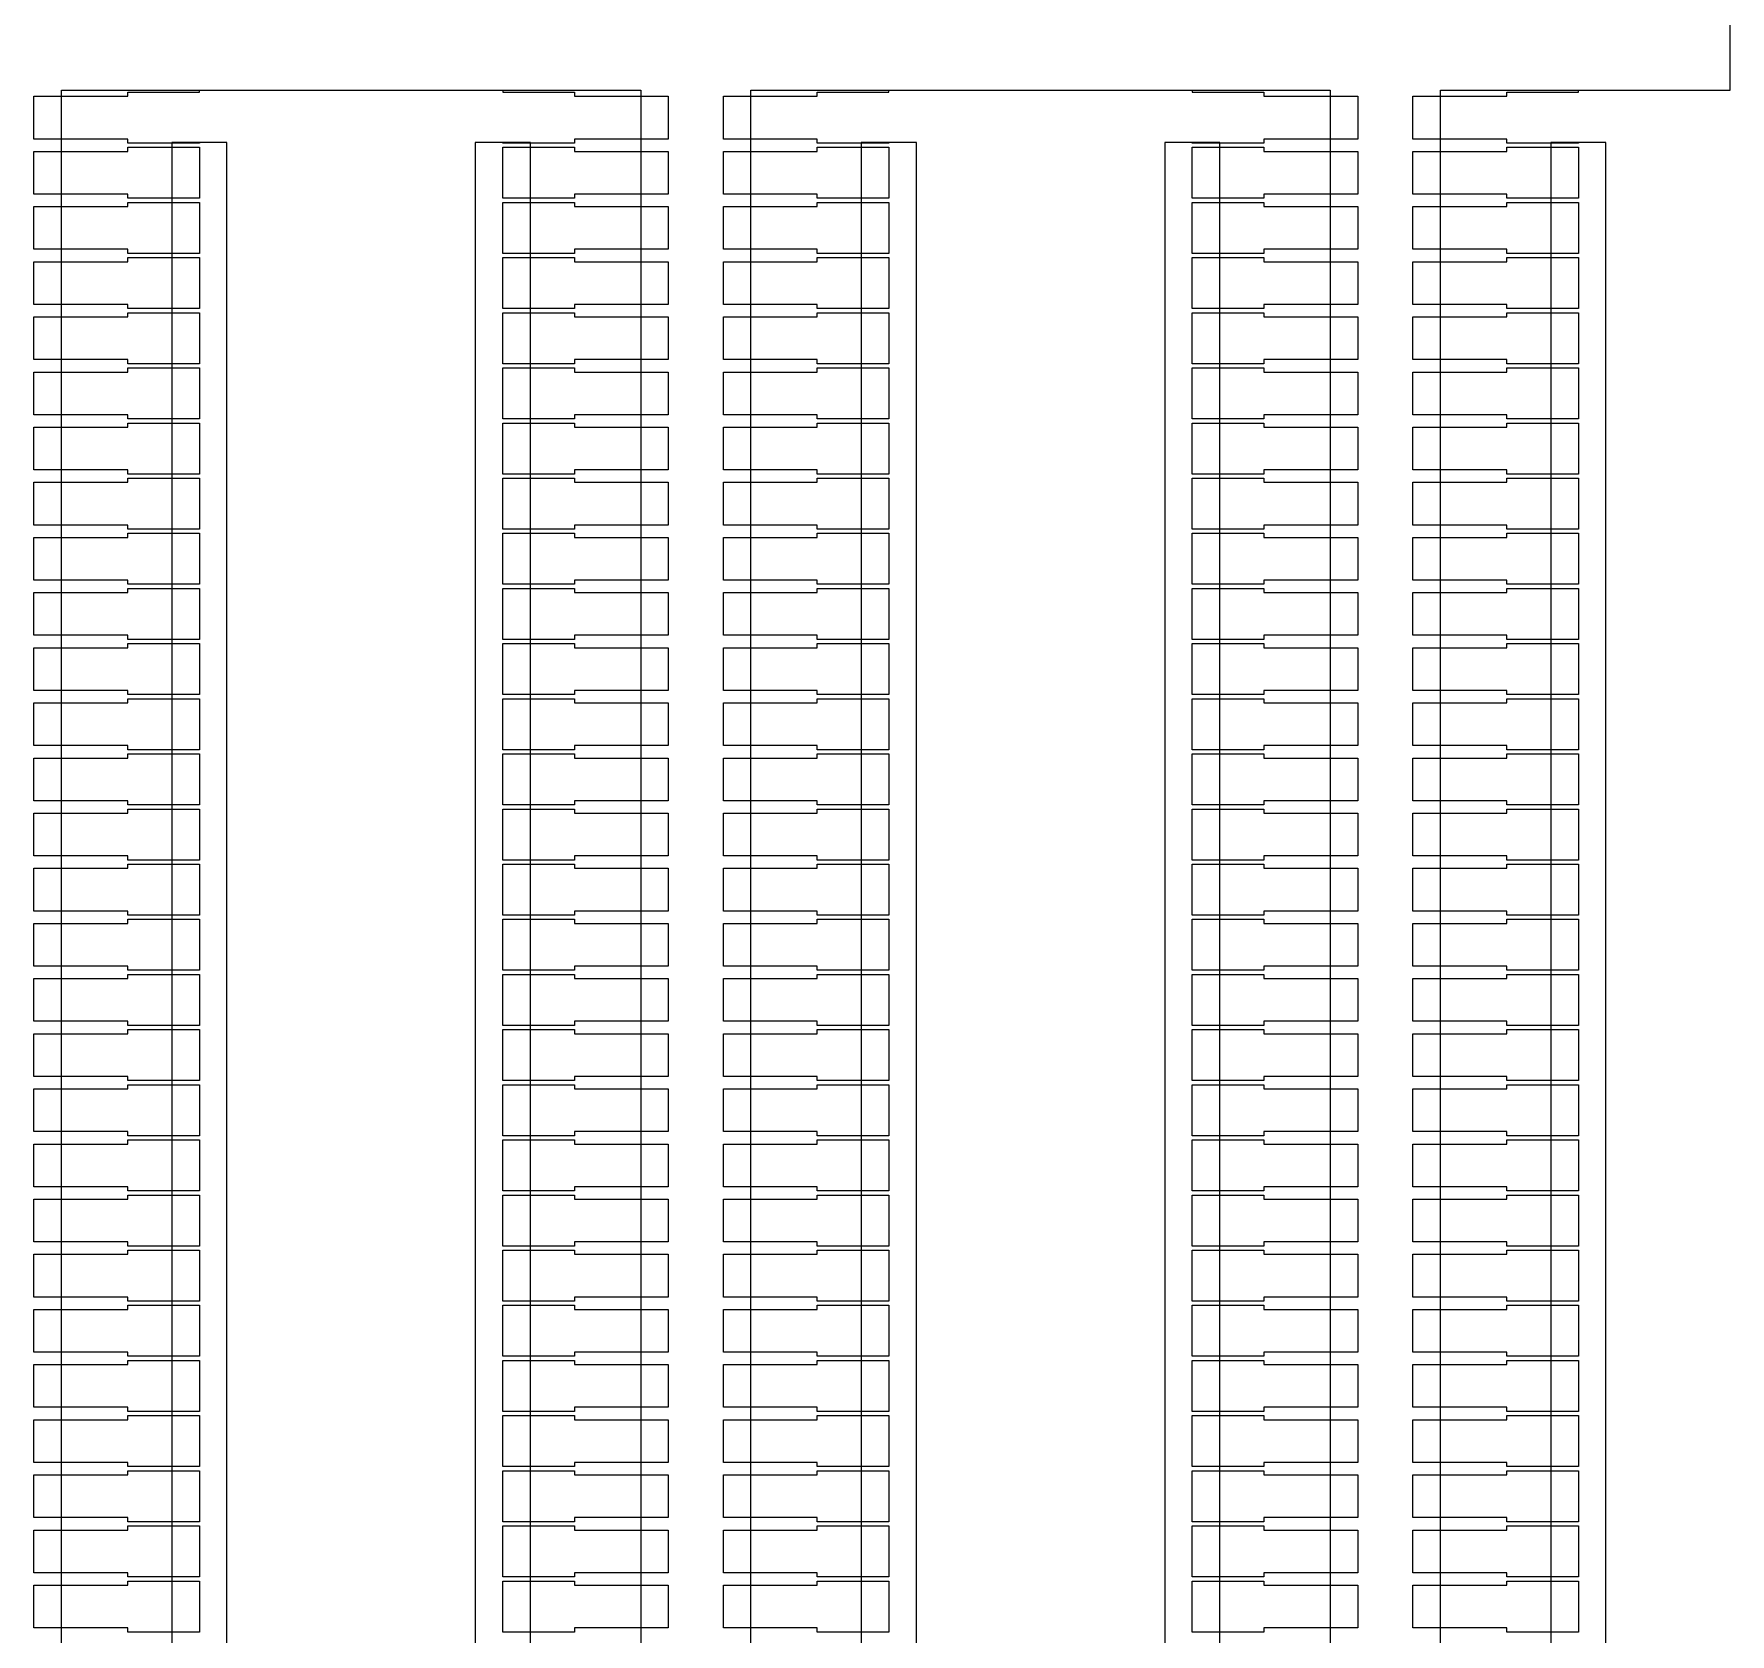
# Model space of a CAD drawing. Extents: x -38350 to 38650, y -35000 to 36000.
# Drawn here: x 30385 to 31000, y -560 to 20 of the extents above; entities that cross this region are included whole.
import ezdxf

# ---------------------------------------------------------------- set-up
doc = ezdxf.new("R2010")
doc.units = 0
doc.header["$MEASUREMENT"] = 0
doc.layers.add('Layer1', color=10, linetype='Continuous')

msp = doc.modelspace()

# ---------------------------------------------------------------- linework, layer by layer
for p, q in [((31000, 0), (31000, 7000)), ((30445, -0.75), (30445, 0)), ((30445, 0), (30555, 0)), ((30555, 0), (30555, -0.75)), ((30695, -0.75), (30695, 0)), ((30695, 0), (30805, 0)), ((30805, 0), (30805, -0.75)), ((30945, -0.75), (30945, 0)), ((30945, 0), (31000, 0)), ((30385, -17.75), (30385, -2.25)), ((30385, -2.25), (30419, -2.25)), ((30419, -2.25), (30419, -0.75)), ((30419, -0.75), (30445, -0.75)), ((30555, -0.75), (30581, -0.75)), ((30581, -0.75), (30581, -2.25)), ((30581, -2.25), (30615, -2.25)), ((30615, -2.25), (30615, -17.75)), ((30635, -17.75), (30635, -2.25)), ((30635, -2.25), (30669, -2.25)), ((30669, -2.25), (30669, -0.75)), ((30669, -0.75), (30695, -0.75)), ((30805, -0.75), (30831, -0.75)), ((30831, -0.75), (30831, -2.25)), ((30831, -2.25), (30865, -2.25)), ((30865, -2.25), (30865, -17.75)), ((30885, -17.75), (30885, -2.25)), ((30885, -2.25), (30919, -2.25)), ((30919, -2.25), (30919, -0.75)), ((30919, -0.75), (30945, -0.75)), ((30419, -17.75), (30385, -17.75)), ((30419, -19.25), (30419, -17.75)), ((30615, -17.75), (30581, -17.75)), ((30581, -17.75), (30581, -19.25)), ((30669, -17.75), (30635, -17.75)), ((30669, -19.25), (30669, -17.75)), ((30865, -17.75), (30831, -17.75)), ((30831, -17.75), (30831, -19.25)), ((30919, -17.75), (30885, -17.75)), ((30919, -19.25), (30919, -17.75)), ((30385, -37.75), (30385, -22.25)), ((30385, -22.25), (30419, -22.25)), ((30445, -19.25), (30419, -19.25)), ((30419, -22.25), (30419, -20.75)), ((30419, -20.75), (30445, -20.75)), ((30455, -19), (30445, -19)), ((30445, -19), (30445, -19.25)), ((30445, -20.75), (30445, -39.25)), ((30455, -1000), (30455, -19)), ((30555, -19), (30545, -19)), ((30545, -19), (30545, -1000)), ((30555, -19.25), (30555, -19)), ((30581, -19.25), (30555, -19.25)), ((30555, -39.25), (30555, -20.75)), ((30555, -20.75), (30581, -20.75)), ((30581, -20.75), (30581, -22.25)), ((30581, -22.25), (30615, -22.25)), ((30615, -22.25), (30615, -37.75)), ((30635, -37.75), (30635, -22.25)), ((30635, -22.25), (30669, -22.25)), ((30695, -19.25), (30669, -19.25)), ((30669, -22.25), (30669, -20.75)), ((30669, -20.75), (30695, -20.75)), ((30705, -19), (30695, -19)), ((30695, -19), (30695, -19.25)), ((30695, -20.75), (30695, -39.25)), ((30705, -1000), (30705, -19)), ((30805, -19), (30795, -19)), ((30795, -19), (30795, -1000)), ((30805, -19.25), (30805, -19)), ((30831, -19.25), (30805, -19.25)), ((30805, -39.25), (30805, -20.75)), ((30805, -20.75), (30831, -20.75)), ((30831, -20.75), (30831, -22.25)), ((30831, -22.25), (30865, -22.25)), ((30865, -22.25), (30865, -37.75)), ((30885, -37.75), (30885, -22.25)), ((30885, -22.25), (30919, -22.25)), ((30945, -19.25), (30919, -19.25)), ((30919, -22.25), (30919, -20.75)), ((30919, -20.75), (30945, -20.75)), ((30955, -19), (30945, -19)), ((30945, -19), (30945, -19.25)), ((30945, -20.75), (30945, -39.25)), ((30955, -1000), (30955, -19)), ((30419, -37.75), (30385, -37.75)), ((30385, -57.75), (30385, -42.25)), ((30385, -42.25), (30419, -42.25)), ((30419, -39.25), (30419, -37.75)), ((30445, -39.25), (30419, -39.25)), ((30419, -42.25), (30419, -40.75)), ((30419, -40.75), (30445, -40.75)), ((30445, -40.75), (30445, -59.25)), ((30581, -39.25), (30555, -39.25)), ((30555, -59.25), (30555, -40.75)), ((30555, -40.75), (30581, -40.75)), ((30615, -37.75), (30581, -37.75)), ((30581, -37.75), (30581, -39.25)), ((30581, -40.75), (30581, -42.25)), ((30581, -42.25), (30615, -42.25)), ((30615, -42.25), (30615, -57.75)), ((30669, -37.75), (30635, -37.75)), ((30635, -57.75), (30635, -42.25)), ((30635, -42.25), (30669, -42.25)), ((30669, -39.25), (30669, -37.75)), ((30695, -39.25), (30669, -39.25)), ((30669, -42.25), (30669, -40.75)), ((30669, -40.75), (30695, -40.75)), ((30695, -40.75), (30695, -59.25)), ((30831, -39.25), (30805, -39.25)), ((30805, -59.25), (30805, -40.75)), ((30805, -40.75), (30831, -40.75)), ((30865, -37.75), (30831, -37.75)), ((30831, -37.75), (30831, -39.25)), ((30831, -40.75), (30831, -42.25)), ((30831, -42.25), (30865, -42.25)), ((30865, -42.25), (30865, -57.75)), ((30919, -37.75), (30885, -37.75)), ((30885, -57.75), (30885, -42.25)), ((30885, -42.25), (30919, -42.25)), ((30919, -39.25), (30919, -37.75)), ((30945, -39.25), (30919, -39.25)), ((30919, -42.25), (30919, -40.75)), ((30919, -40.75), (30945, -40.75)), ((30945, -40.75), (30945, -59.25)), ((30419, -57.75), (30385, -57.75)), ((30419, -59.25), (30419, -57.75)), ((30445, -59.25), (30419, -59.25)), ((30419, -62.25), (30419, -60.75)), ((30419, -60.75), (30445, -60.75)), ((30445, -60.75), (30445, -79.25)), ((30581, -59.25), (30555, -59.25)), ((30555, -79.25), (30555, -60.75)), ((30555, -60.75), (30581, -60.75)), ((30615, -57.75), (30581, -57.75)), ((30581, -57.75), (30581, -59.25)), ((30581, -60.75), (30581, -62.25)), ((30669, -57.75), (30635, -57.75)), ((30669, -59.25), (30669, -57.75)), ((30695, -59.25), (30669, -59.25)), ((30669, -62.25), (30669, -60.75)), ((30669, -60.75), (30695, -60.75)), ((30695, -60.75), (30695, -79.25)), ((30831, -59.25), (30805, -59.25)), ((30805, -79.25), (30805, -60.75)), ((30805, -60.75), (30831, -60.75)), ((30865, -57.75), (30831, -57.75)), ((30831, -57.75), (30831, -59.25)), ((30831, -60.75), (30831, -62.25)), ((30919, -57.75), (30885, -57.75)), ((30919, -59.25), (30919, -57.75)), ((30945, -59.25), (30919, -59.25)), ((30919, -62.25), (30919, -60.75)), ((30919, -60.75), (30945, -60.75)), ((30945, -60.75), (30945, -79.25)), ((30385, -77.75), (30385, -62.25)), ((30385, -62.25), (30419, -62.25)), ((30581, -62.25), (30615, -62.25)), ((30615, -62.25), (30615, -77.75)), ((30635, -77.75), (30635, -62.25)), ((30635, -62.25), (30669, -62.25)), ((30831, -62.25), (30865, -62.25)), ((30865, -62.25), (30865, -77.75)), ((30885, -77.75), (30885, -62.25)), ((30885, -62.25), (30919, -62.25)), ((30419, -77.75), (30385, -77.75)), ((30419, -79.25), (30419, -77.75)), ((30445, -79.25), (30419, -79.25)), ((30581, -79.25), (30555, -79.25)), ((30615, -77.75), (30581, -77.75)), ((30581, -77.75), (30581, -79.25)), ((30669, -77.75), (30635, -77.75)), ((30669, -79.25), (30669, -77.75)), ((30695, -79.25), (30669, -79.25)), ((30831, -79.25), (30805, -79.25)), ((30865, -77.75), (30831, -77.75)), ((30831, -77.75), (30831, -79.25)), ((30919, -77.75), (30885, -77.75)), ((30919, -79.25), (30919, -77.75)), ((30945, -79.25), (30919, -79.25)), ((30385, -97.75), (30385, -82.25)), ((30385, -82.25), (30419, -82.25)), ((30419, -82.25), (30419, -80.75)), ((30419, -80.75), (30445, -80.75)), ((30445, -80.75), (30445, -99.25)), ((30555, -99.25), (30555, -80.75)), ((30555, -80.75), (30581, -80.75)), ((30581, -80.75), (30581, -82.25)), ((30581, -82.25), (30615, -82.25)), ((30615, -82.25), (30615, -97.75)), ((30635, -97.75), (30635, -82.25)), ((30635, -82.25), (30669, -82.25)), ((30669, -82.25), (30669, -80.75)), ((30669, -80.75), (30695, -80.75)), ((30695, -80.75), (30695, -99.25)), ((30805, -99.25), (30805, -80.75)), ((30805, -80.75), (30831, -80.75)), ((30831, -80.75), (30831, -82.25)), ((30831, -82.25), (30865, -82.25)), ((30865, -82.25), (30865, -97.75)), ((30885, -97.75), (30885, -82.25)), ((30885, -82.25), (30919, -82.25)), ((30919, -82.25), (30919, -80.75)), ((30919, -80.75), (30945, -80.75)), ((30945, -80.75), (30945, -99.25)), ((30419, -97.75), (30385, -97.75)), ((30419, -99.25), (30419, -97.75)), ((30615, -97.75), (30581, -97.75)), ((30581, -97.75), (30581, -99.25)), ((30669, -97.75), (30635, -97.75)), ((30669, -99.25), (30669, -97.75)), ((30865, -97.75), (30831, -97.75)), ((30831, -97.75), (30831, -99.25)), ((30919, -97.75), (30885, -97.75)), ((30919, -99.25), (30919, -97.75)), ((30385, -117.75), (30385, -102.25)), ((30385, -102.25), (30419, -102.25)), ((30445, -99.25), (30419, -99.25)), ((30419, -102.25), (30419, -100.75)), ((30419, -100.75), (30445, -100.75)), ((30445, -100.75), (30445, -119.25)), ((30581, -99.25), (30555, -99.25)), ((30555, -119.25), (30555, -100.75)), ((30555, -100.75), (30581, -100.75)), ((30581, -100.75), (30581, -102.25)), ((30581, -102.25), (30615, -102.25)), ((30615, -102.25), (30615, -117.75)), ((30635, -117.75), (30635, -102.25)), ((30635, -102.25), (30669, -102.25)), ((30695, -99.25), (30669, -99.25)), ((30669, -102.25), (30669, -100.75)), ((30669, -100.75), (30695, -100.75)), ((30695, -100.75), (30695, -119.25)), ((30831, -99.25), (30805, -99.25)), ((30805, -119.25), (30805, -100.75)), ((30805, -100.75), (30831, -100.75)), ((30831, -100.75), (30831, -102.25)), ((30831, -102.25), (30865, -102.25)), ((30865, -102.25), (30865, -117.75)), ((30885, -117.75), (30885, -102.25)), ((30885, -102.25), (30919, -102.25)), ((30945, -99.25), (30919, -99.25)), ((30919, -102.25), (30919, -100.75)), ((30919, -100.75), (30945, -100.75)), ((30945, -100.75), (30945, -119.25)), ((30419, -117.75), (30385, -117.75)), ((30385, -137.75), (30385, -122.25)), ((30385, -122.25), (30419, -122.25)), ((30419, -119.25), (30419, -117.75)), ((30445, -119.25), (30419, -119.25)), ((30419, -122.25), (30419, -120.75)), ((30419, -120.75), (30445, -120.75)), ((30445, -120.75), (30445, -139.25)), ((30581, -119.25), (30555, -119.25)), ((30555, -139.25), (30555, -120.75)), ((30555, -120.75), (30581, -120.75)), ((30615, -117.75), (30581, -117.75)), ((30581, -117.75), (30581, -119.25)), ((30581, -120.75), (30581, -122.25)), ((30581, -122.25), (30615, -122.25)), ((30615, -122.25), (30615, -137.75)), ((30669, -117.75), (30635, -117.75)), ((30635, -137.75), (30635, -122.25)), ((30635, -122.25), (30669, -122.25)), ((30669, -119.25), (30669, -117.75)), ((30695, -119.25), (30669, -119.25)), ((30669, -122.25), (30669, -120.75)), ((30669, -120.75), (30695, -120.75)), ((30695, -120.75), (30695, -139.25)), ((30831, -119.25), (30805, -119.25)), ((30805, -139.25), (30805, -120.75)), ((30805, -120.75), (30831, -120.75)), ((30865, -117.75), (30831, -117.75)), ((30831, -117.75), (30831, -119.25)), ((30831, -120.75), (30831, -122.25)), ((30831, -122.25), (30865, -122.25)), ((30865, -122.25), (30865, -137.75)), ((30919, -117.75), (30885, -117.75)), ((30885, -137.75), (30885, -122.25)), ((30885, -122.25), (30919, -122.25)), ((30919, -119.25), (30919, -117.75)), ((30945, -119.25), (30919, -119.25)), ((30919, -122.25), (30919, -120.75)), ((30919, -120.75), (30945, -120.75)), ((30945, -120.75), (30945, -139.25)), ((30419, -137.75), (30385, -137.75)), ((30419, -139.25), (30419, -137.75)), ((30445, -139.25), (30419, -139.25)), ((30419, -142.25), (30419, -140.75)), ((30419, -140.75), (30445, -140.75)), ((30445, -140.75), (30445, -159.25)), ((30581, -139.25), (30555, -139.25)), ((30555, -159.25), (30555, -140.75)), ((30555, -140.75), (30581, -140.75)), ((30615, -137.75), (30581, -137.75)), ((30581, -137.75), (30581, -139.25)), ((30581, -140.75), (30581, -142.25)), ((30669, -137.75), (30635, -137.75)), ((30669, -139.25), (30669, -137.75)), ((30695, -139.25), (30669, -139.25)), ((30669, -142.25), (30669, -140.75)), ((30669, -140.75), (30695, -140.75)), ((30695, -140.75), (30695, -159.25)), ((30831, -139.25), (30805, -139.25)), ((30805, -159.25), (30805, -140.75)), ((30805, -140.75), (30831, -140.75)), ((30865, -137.75), (30831, -137.75)), ((30831, -137.75), (30831, -139.25)), ((30831, -140.75), (30831, -142.25)), ((30919, -137.75), (30885, -137.75)), ((30919, -139.25), (30919, -137.75)), ((30945, -139.25), (30919, -139.25)), ((30919, -142.25), (30919, -140.75)), ((30919, -140.75), (30945, -140.75)), ((30945, -140.75), (30945, -159.25)), ((30385, -157.75), (30385, -142.25)), ((30385, -142.25), (30419, -142.25)), ((30581, -142.25), (30615, -142.25)), ((30615, -142.25), (30615, -157.75)), ((30635, -157.75), (30635, -142.25)), ((30635, -142.25), (30669, -142.25)), ((30831, -142.25), (30865, -142.25)), ((30865, -142.25), (30865, -157.75)), ((30885, -157.75), (30885, -142.25)), ((30885, -142.25), (30919, -142.25)), ((30419, -157.75), (30385, -157.75)), ((30419, -159.25), (30419, -157.75)), ((30445, -159.25), (30419, -159.25)), ((30581, -159.25), (30555, -159.25)), ((30615, -157.75), (30581, -157.75)), ((30581, -157.75), (30581, -159.25)), ((30669, -157.75), (30635, -157.75)), ((30669, -159.25), (30669, -157.75)), ((30695, -159.25), (30669, -159.25)), ((30831, -159.25), (30805, -159.25)), ((30865, -157.75), (30831, -157.75)), ((30831, -157.75), (30831, -159.25)), ((30919, -157.75), (30885, -157.75)), ((30919, -159.25), (30919, -157.75)), ((30945, -159.25), (30919, -159.25)), ((30385, -177.75), (30385, -162.25)), ((30385, -162.25), (30419, -162.25)), ((30419, -162.25), (30419, -160.75)), ((30419, -160.75), (30445, -160.75)), ((30445, -160.75), (30445, -179.25)), ((30555, -179.25), (30555, -160.75)), ((30555, -160.75), (30581, -160.75)), ((30581, -160.75), (30581, -162.25)), ((30581, -162.25), (30615, -162.25)), ((30615, -162.25), (30615, -177.75)), ((30635, -177.75), (30635, -162.25)), ((30635, -162.25), (30669, -162.25)), ((30669, -162.25), (30669, -160.75)), ((30669, -160.75), (30695, -160.75)), ((30695, -160.75), (30695, -179.25)), ((30805, -179.25), (30805, -160.75)), ((30805, -160.75), (30831, -160.75)), ((30831, -160.75), (30831, -162.25)), ((30831, -162.25), (30865, -162.25)), ((30865, -162.25), (30865, -177.75)), ((30885, -177.75), (30885, -162.25)), ((30885, -162.25), (30919, -162.25)), ((30919, -162.25), (30919, -160.75)), ((30919, -160.75), (30945, -160.75)), ((30945, -160.75), (30945, -179.25)), ((30419, -177.75), (30385, -177.75)), ((30419, -179.25), (30419, -177.75)), ((30615, -177.75), (30581, -177.75)), ((30581, -177.75), (30581, -179.25)), ((30669, -177.75), (30635, -177.75)), ((30669, -179.25), (30669, -177.75)), ((30865, -177.75), (30831, -177.75)), ((30831, -177.75), (30831, -179.25)), ((30919, -177.75), (30885, -177.75)), ((30919, -179.25), (30919, -177.75)), ((30385, -197.75), (30385, -182.25)), ((30385, -182.25), (30419, -182.25)), ((30445, -179.25), (30419, -179.25)), ((30419, -182.25), (30419, -180.75)), ((30419, -180.75), (30445, -180.75)), ((30445, -180.75), (30445, -199.25)), ((30581, -179.25), (30555, -179.25)), ((30555, -199.25), (30555, -180.75)), ((30555, -180.75), (30581, -180.75)), ((30581, -180.75), (30581, -182.25)), ((30581, -182.25), (30615, -182.25)), ((30615, -182.25), (30615, -197.75)), ((30635, -197.75), (30635, -182.25)), ((30635, -182.25), (30669, -182.25)), ((30695, -179.25), (30669, -179.25)), ((30669, -182.25), (30669, -180.75)), ((30669, -180.75), (30695, -180.75)), ((30695, -180.75), (30695, -199.25)), ((30831, -179.25), (30805, -179.25)), ((30805, -199.25), (30805, -180.75)), ((30805, -180.75), (30831, -180.75)), ((30831, -180.75), (30831, -182.25)), ((30831, -182.25), (30865, -182.25)), ((30865, -182.25), (30865, -197.75)), ((30885, -197.75), (30885, -182.25)), ((30885, -182.25), (30919, -182.25)), ((30945, -179.25), (30919, -179.25)), ((30919, -182.25), (30919, -180.75)), ((30919, -180.75), (30945, -180.75)), ((30945, -180.75), (30945, -199.25)), ((30419, -197.75), (30385, -197.75)), ((30385, -217.75), (30385, -202.25)), ((30385, -202.25), (30419, -202.25)), ((30419, -199.25), (30419, -197.75)), ((30445, -199.25), (30419, -199.25)), ((30419, -202.25), (30419, -200.75)), ((30419, -200.75), (30445, -200.75)), ((30445, -200.75), (30445, -219.25)), ((30581, -199.25), (30555, -199.25)), ((30555, -219.25), (30555, -200.75)), ((30555, -200.75), (30581, -200.75)), ((30615, -197.75), (30581, -197.75)), ((30581, -197.75), (30581, -199.25)), ((30581, -200.75), (30581, -202.25)), ((30581, -202.25), (30615, -202.25)), ((30615, -202.25), (30615, -217.75)), ((30669, -197.75), (30635, -197.75)), ((30635, -217.75), (30635, -202.25)), ((30635, -202.25), (30669, -202.25)), ((30669, -199.25), (30669, -197.75)), ((30695, -199.25), (30669, -199.25)), ((30669, -202.25), (30669, -200.75)), ((30669, -200.75), (30695, -200.75)), ((30695, -200.75), (30695, -219.25)), ((30831, -199.25), (30805, -199.25)), ((30805, -219.25), (30805, -200.75)), ((30805, -200.75), (30831, -200.75)), ((30865, -197.75), (30831, -197.75)), ((30831, -197.75), (30831, -199.25)), ((30831, -200.75), (30831, -202.25)), ((30831, -202.25), (30865, -202.25)), ((30865, -202.25), (30865, -217.75)), ((30919, -197.75), (30885, -197.75)), ((30885, -217.75), (30885, -202.25)), ((30885, -202.25), (30919, -202.25)), ((30919, -199.25), (30919, -197.75)), ((30945, -199.25), (30919, -199.25)), ((30919, -202.25), (30919, -200.75)), ((30919, -200.75), (30945, -200.75)), ((30945, -200.75), (30945, -219.25)), ((30419, -217.75), (30385, -217.75)), ((30419, -219.25), (30419, -217.75)), ((30445, -219.25), (30419, -219.25)), ((30419, -222.25), (30419, -220.75)), ((30419, -220.75), (30445, -220.75)), ((30445, -220.75), (30445, -239.25)), ((30581, -219.25), (30555, -219.25)), ((30555, -239.25), (30555, -220.75)), ((30555, -220.75), (30581, -220.75)), ((30615, -217.75), (30581, -217.75)), ((30581, -217.75), (30581, -219.25)), ((30581, -220.75), (30581, -222.25)), ((30669, -217.75), (30635, -217.75)), ((30669, -219.25), (30669, -217.75)), ((30695, -219.25), (30669, -219.25)), ((30669, -222.25), (30669, -220.75)), ((30669, -220.75), (30695, -220.75)), ((30695, -220.75), (30695, -239.25)), ((30831, -219.25), (30805, -219.25)), ((30805, -239.25), (30805, -220.75)), ((30805, -220.75), (30831, -220.75)), ((30865, -217.75), (30831, -217.75)), ((30831, -217.75), (30831, -219.25)), ((30831, -220.75), (30831, -222.25)), ((30919, -217.75), (30885, -217.75)), ((30919, -219.25), (30919, -217.75)), ((30945, -219.25), (30919, -219.25)), ((30919, -222.25), (30919, -220.75)), ((30919, -220.75), (30945, -220.75)), ((30945, -220.75), (30945, -239.25)), ((30385, -237.75), (30385, -222.25)), ((30385, -222.25), (30419, -222.25)), ((30581, -222.25), (30615, -222.25)), ((30615, -222.25), (30615, -237.75)), ((30635, -237.75), (30635, -222.25)), ((30635, -222.25), (30669, -222.25)), ((30831, -222.25), (30865, -222.25)), ((30865, -222.25), (30865, -237.75)), ((30885, -237.75), (30885, -222.25)), ((30885, -222.25), (30919, -222.25)), ((30419, -237.75), (30385, -237.75)), ((30419, -239.25), (30419, -237.75)), ((30445, -239.25), (30419, -239.25)), ((30581, -239.25), (30555, -239.25)), ((30615, -237.75), (30581, -237.75)), ((30581, -237.75), (30581, -239.25)), ((30669, -237.75), (30635, -237.75)), ((30669, -239.25), (30669, -237.75)), ((30695, -239.25), (30669, -239.25)), ((30831, -239.25), (30805, -239.25)), ((30865, -237.75), (30831, -237.75)), ((30831, -237.75), (30831, -239.25)), ((30919, -237.75), (30885, -237.75)), ((30919, -239.25), (30919, -237.75)), ((30945, -239.25), (30919, -239.25)), ((30385, -257.75), (30385, -242.25)), ((30385, -242.25), (30419, -242.25)), ((30419, -242.25), (30419, -240.75)), ((30419, -240.75), (30445, -240.75)), ((30445, -240.75), (30445, -259.25)), ((30555, -259.25), (30555, -240.75)), ((30555, -240.75), (30581, -240.75)), ((30581, -240.75), (30581, -242.25)), ((30581, -242.25), (30615, -242.25)), ((30615, -242.25), (30615, -257.75)), ((30635, -257.75), (30635, -242.25)), ((30635, -242.25), (30669, -242.25)), ((30669, -242.25), (30669, -240.75)), ((30669, -240.75), (30695, -240.75)), ((30695, -240.75), (30695, -259.25)), ((30805, -259.25), (30805, -240.75)), ((30805, -240.75), (30831, -240.75)), ((30831, -240.75), (30831, -242.25)), ((30831, -242.25), (30865, -242.25)), ((30865, -242.25), (30865, -257.75)), ((30885, -257.75), (30885, -242.25)), ((30885, -242.25), (30919, -242.25)), ((30919, -242.25), (30919, -240.75)), ((30919, -240.75), (30945, -240.75)), ((30945, -240.75), (30945, -259.25)), ((30419, -257.75), (30385, -257.75)), ((30419, -259.25), (30419, -257.75)), ((30615, -257.75), (30581, -257.75)), ((30581, -257.75), (30581, -259.25)), ((30669, -257.75), (30635, -257.75)), ((30669, -259.25), (30669, -257.75)), ((30865, -257.75), (30831, -257.75)), ((30831, -257.75), (30831, -259.25)), ((30919, -257.75), (30885, -257.75)), ((30919, -259.25), (30919, -257.75)), ((30385, -277.75), (30385, -262.25)), ((30385, -262.25), (30419, -262.25)), ((30445, -259.25), (30419, -259.25)), ((30419, -262.25), (30419, -260.75)), ((30419, -260.75), (30445, -260.75)), ((30445, -260.75), (30445, -279.25)), ((30581, -259.25), (30555, -259.25)), ((30555, -279.25), (30555, -260.75)), ((30555, -260.75), (30581, -260.75)), ((30581, -260.75), (30581, -262.25)), ((30581, -262.25), (30615, -262.25)), ((30615, -262.25), (30615, -277.75)), ((30635, -277.75), (30635, -262.25)), ((30635, -262.25), (30669, -262.25)), ((30695, -259.25), (30669, -259.25)), ((30669, -262.25), (30669, -260.75)), ((30669, -260.75), (30695, -260.75)), ((30695, -260.75), (30695, -279.25)), ((30831, -259.25), (30805, -259.25)), ((30805, -279.25), (30805, -260.75)), ((30805, -260.75), (30831, -260.75)), ((30831, -260.75), (30831, -262.25)), ((30831, -262.25), (30865, -262.25)), ((30865, -262.25), (30865, -277.75)), ((30885, -277.75), (30885, -262.25)), ((30885, -262.25), (30919, -262.25)), ((30945, -259.25), (30919, -259.25)), ((30919, -262.25), (30919, -260.75)), ((30919, -260.75), (30945, -260.75)), ((30945, -260.75), (30945, -279.25)), ((30419, -277.75), (30385, -277.75)), ((30385, -297.75), (30385, -282.25)), ((30385, -282.25), (30419, -282.25)), ((30419, -279.25), (30419, -277.75)), ((30445, -279.25), (30419, -279.25)), ((30419, -282.25), (30419, -280.75)), ((30419, -280.75), (30445, -280.75)), ((30445, -280.75), (30445, -299.25)), ((30581, -279.25), (30555, -279.25)), ((30555, -299.25), (30555, -280.75)), ((30555, -280.75), (30581, -280.75)), ((30615, -277.75), (30581, -277.75)), ((30581, -277.75), (30581, -279.25)), ((30581, -280.75), (30581, -282.25)), ((30581, -282.25), (30615, -282.25)), ((30615, -282.25), (30615, -297.75)), ((30669, -277.75), (30635, -277.75)), ((30635, -297.75), (30635, -282.25)), ((30635, -282.25), (30669, -282.25)), ((30669, -279.25), (30669, -277.75)), ((30695, -279.25), (30669, -279.25)), ((30669, -282.25), (30669, -280.75)), ((30669, -280.75), (30695, -280.75)), ((30695, -280.75), (30695, -299.25)), ((30831, -279.25), (30805, -279.25)), ((30805, -299.25), (30805, -280.75)), ((30805, -280.75), (30831, -280.75)), ((30865, -277.75), (30831, -277.75)), ((30831, -277.75), (30831, -279.25)), ((30831, -280.75), (30831, -282.25)), ((30831, -282.25), (30865, -282.25)), ((30865, -282.25), (30865, -297.75)), ((30919, -277.75), (30885, -277.75)), ((30885, -297.75), (30885, -282.25)), ((30885, -282.25), (30919, -282.25)), ((30919, -279.25), (30919, -277.75)), ((30945, -279.25), (30919, -279.25)), ((30919, -282.25), (30919, -280.75)), ((30919, -280.75), (30945, -280.75)), ((30945, -280.75), (30945, -299.25)), ((30419, -297.75), (30385, -297.75)), ((30419, -299.25), (30419, -297.75)), ((30445, -299.25), (30419, -299.25)), ((30419, -302.25), (30419, -300.75)), ((30419, -300.75), (30445, -300.75)), ((30445, -300.75), (30445, -319.25)), ((30581, -299.25), (30555, -299.25)), ((30555, -319.25), (30555, -300.75)), ((30555, -300.75), (30581, -300.75)), ((30615, -297.75), (30581, -297.75)), ((30581, -297.75), (30581, -299.25)), ((30581, -300.75), (30581, -302.25)), ((30669, -297.75), (30635, -297.75)), ((30669, -299.25), (30669, -297.75)), ((30695, -299.25), (30669, -299.25)), ((30669, -302.25), (30669, -300.75)), ((30669, -300.75), (30695, -300.75)), ((30695, -300.75), (30695, -319.25)), ((30831, -299.25), (30805, -299.25)), ((30805, -319.25), (30805, -300.75)), ((30805, -300.75), (30831, -300.75)), ((30865, -297.75), (30831, -297.75)), ((30831, -297.75), (30831, -299.25)), ((30831, -300.75), (30831, -302.25)), ((30919, -297.75), (30885, -297.75)), ((30919, -299.25), (30919, -297.75)), ((30945, -299.25), (30919, -299.25)), ((30919, -302.25), (30919, -300.75)), ((30919, -300.75), (30945, -300.75)), ((30945, -300.75), (30945, -319.25)), ((30385, -317.75), (30385, -302.25)), ((30385, -302.25), (30419, -302.25)), ((30581, -302.25), (30615, -302.25)), ((30615, -302.25), (30615, -317.75)), ((30635, -317.75), (30635, -302.25)), ((30635, -302.25), (30669, -302.25)), ((30831, -302.25), (30865, -302.25)), ((30865, -302.25), (30865, -317.75)), ((30885, -317.75), (30885, -302.25)), ((30885, -302.25), (30919, -302.25)), ((30419, -317.75), (30385, -317.75)), ((30419, -319.25), (30419, -317.75)), ((30445, -319.25), (30419, -319.25)), ((30581, -319.25), (30555, -319.25)), ((30615, -317.75), (30581, -317.75)), ((30581, -317.75), (30581, -319.25)), ((30669, -317.75), (30635, -317.75)), ((30669, -319.25), (30669, -317.75)), ((30695, -319.25), (30669, -319.25)), ((30831, -319.25), (30805, -319.25)), ((30865, -317.75), (30831, -317.75)), ((30831, -317.75), (30831, -319.25)), ((30919, -317.75), (30885, -317.75)), ((30919, -319.25), (30919, -317.75)), ((30945, -319.25), (30919, -319.25)), ((30385, -337.75), (30385, -322.25)), ((30385, -322.25), (30419, -322.25)), ((30419, -322.25), (30419, -320.75)), ((30419, -320.75), (30445, -320.75)), ((30445, -320.75), (30445, -339.25)), ((30555, -339.25), (30555, -320.75)), ((30555, -320.75), (30581, -320.75)), ((30581, -320.75), (30581, -322.25)), ((30581, -322.25), (30615, -322.25)), ((30615, -322.25), (30615, -337.75)), ((30635, -337.75), (30635, -322.25)), ((30635, -322.25), (30669, -322.25)), ((30669, -322.25), (30669, -320.75)), ((30669, -320.75), (30695, -320.75)), ((30695, -320.75), (30695, -339.25)), ((30805, -339.25), (30805, -320.75)), ((30805, -320.75), (30831, -320.75)), ((30831, -320.75), (30831, -322.25)), ((30831, -322.25), (30865, -322.25)), ((30865, -322.25), (30865, -337.75)), ((30885, -337.75), (30885, -322.25)), ((30885, -322.25), (30919, -322.25)), ((30919, -322.25), (30919, -320.75)), ((30919, -320.75), (30945, -320.75)), ((30945, -320.75), (30945, -339.25)), ((30419, -337.75), (30385, -337.75)), ((30419, -339.25), (30419, -337.75)), ((30615, -337.75), (30581, -337.75)), ((30581, -337.75), (30581, -339.25)), ((30669, -337.75), (30635, -337.75)), ((30669, -339.25), (30669, -337.75)), ((30865, -337.75), (30831, -337.75)), ((30831, -337.75), (30831, -339.25)), ((30919, -337.75), (30885, -337.75)), ((30919, -339.25), (30919, -337.75)), ((30385, -357.75), (30385, -342.25)), ((30385, -342.25), (30419, -342.25)), ((30445, -339.25), (30419, -339.25)), ((30419, -342.25), (30419, -340.75)), ((30419, -340.75), (30445, -340.75)), ((30445, -340.75), (30445, -359.25)), ((30581, -339.25), (30555, -339.25)), ((30555, -359.25), (30555, -340.75)), ((30555, -340.75), (30581, -340.75)), ((30581, -340.75), (30581, -342.25)), ((30581, -342.25), (30615, -342.25)), ((30615, -342.25), (30615, -357.75)), ((30635, -357.75), (30635, -342.25)), ((30635, -342.25), (30669, -342.25)), ((30695, -339.25), (30669, -339.25)), ((30669, -342.25), (30669, -340.75)), ((30669, -340.75), (30695, -340.75)), ((30695, -340.75), (30695, -359.25)), ((30831, -339.25), (30805, -339.25)), ((30805, -359.25), (30805, -340.75)), ((30805, -340.75), (30831, -340.75)), ((30831, -340.75), (30831, -342.25)), ((30831, -342.25), (30865, -342.25)), ((30865, -342.25), (30865, -357.75)), ((30885, -357.75), (30885, -342.25)), ((30885, -342.25), (30919, -342.25)), ((30945, -339.25), (30919, -339.25)), ((30919, -342.25), (30919, -340.75)), ((30919, -340.75), (30945, -340.75)), ((30945, -340.75), (30945, -359.25)), ((30419, -357.75), (30385, -357.75)), ((30385, -377.75), (30385, -362.25)), ((30385, -362.25), (30419, -362.25)), ((30419, -359.25), (30419, -357.75)), ((30445, -359.25), (30419, -359.25)), ((30419, -362.25), (30419, -360.75)), ((30419, -360.75), (30445, -360.75)), ((30445, -360.75), (30445, -379.25)), ((30581, -359.25), (30555, -359.25)), ((30555, -379.25), (30555, -360.75)), ((30555, -360.75), (30581, -360.75)), ((30615, -357.75), (30581, -357.75)), ((30581, -357.75), (30581, -359.25)), ((30581, -360.75), (30581, -362.25)), ((30581, -362.25), (30615, -362.25)), ((30615, -362.25), (30615, -377.75)), ((30669, -357.75), (30635, -357.75)), ((30635, -377.75), (30635, -362.25)), ((30635, -362.25), (30669, -362.25)), ((30669, -359.25), (30669, -357.75)), ((30695, -359.25), (30669, -359.25)), ((30669, -362.25), (30669, -360.75)), ((30669, -360.75), (30695, -360.75)), ((30695, -360.75), (30695, -379.25)), ((30831, -359.25), (30805, -359.25)), ((30805, -379.25), (30805, -360.75)), ((30805, -360.75), (30831, -360.75)), ((30865, -357.75), (30831, -357.75)), ((30831, -357.75), (30831, -359.25)), ((30831, -360.75), (30831, -362.25)), ((30831, -362.25), (30865, -362.25)), ((30865, -362.25), (30865, -377.75)), ((30919, -357.75), (30885, -357.75)), ((30885, -377.75), (30885, -362.25)), ((30885, -362.25), (30919, -362.25)), ((30919, -359.25), (30919, -357.75)), ((30945, -359.25), (30919, -359.25)), ((30919, -362.25), (30919, -360.75)), ((30919, -360.75), (30945, -360.75)), ((30945, -360.75), (30945, -379.25)), ((30419, -377.75), (30385, -377.75)), ((30419, -379.25), (30419, -377.75)), ((30445, -379.25), (30419, -379.25)), ((30419, -382.25), (30419, -380.75)), ((30419, -380.75), (30445, -380.75)), ((30445, -380.75), (30445, -399.25)), ((30581, -379.25), (30555, -379.25)), ((30555, -399.25), (30555, -380.75)), ((30555, -380.75), (30581, -380.75)), ((30615, -377.75), (30581, -377.75)), ((30581, -377.75), (30581, -379.25)), ((30581, -380.75), (30581, -382.25)), ((30669, -377.75), (30635, -377.75)), ((30669, -379.25), (30669, -377.75)), ((30695, -379.25), (30669, -379.25)), ((30669, -382.25), (30669, -380.75)), ((30669, -380.75), (30695, -380.75)), ((30695, -380.75), (30695, -399.25)), ((30831, -379.25), (30805, -379.25)), ((30805, -399.25), (30805, -380.75)), ((30805, -380.75), (30831, -380.75)), ((30865, -377.75), (30831, -377.75)), ((30831, -377.75), (30831, -379.25)), ((30831, -380.75), (30831, -382.25)), ((30919, -377.75), (30885, -377.75)), ((30919, -379.25), (30919, -377.75)), ((30945, -379.25), (30919, -379.25)), ((30919, -382.25), (30919, -380.75)), ((30919, -380.75), (30945, -380.75)), ((30945, -380.75), (30945, -399.25)), ((30385, -397.75), (30385, -382.25)), ((30385, -382.25), (30419, -382.25)), ((30581, -382.25), (30615, -382.25)), ((30615, -382.25), (30615, -397.75)), ((30635, -397.75), (30635, -382.25)), ((30635, -382.25), (30669, -382.25)), ((30831, -382.25), (30865, -382.25)), ((30865, -382.25), (30865, -397.75)), ((30885, -397.75), (30885, -382.25)), ((30885, -382.25), (30919, -382.25)), ((30419, -397.75), (30385, -397.75)), ((30419, -399.25), (30419, -397.75)), ((30445, -399.25), (30419, -399.25)), ((30581, -399.25), (30555, -399.25)), ((30615, -397.75), (30581, -397.75)), ((30581, -397.75), (30581, -399.25)), ((30669, -397.75), (30635, -397.75)), ((30669, -399.25), (30669, -397.75)), ((30695, -399.25), (30669, -399.25)), ((30831, -399.25), (30805, -399.25)), ((30865, -397.75), (30831, -397.75)), ((30831, -397.75), (30831, -399.25)), ((30919, -397.75), (30885, -397.75)), ((30919, -399.25), (30919, -397.75)), ((30945, -399.25), (30919, -399.25)), ((30385, -417.75), (30385, -402.25)), ((30385, -402.25), (30419, -402.25)), ((30419, -402.25), (30419, -400.75)), ((30419, -400.75), (30445, -400.75)), ((30445, -400.75), (30445, -419.25)), ((30555, -419.25), (30555, -400.75)), ((30555, -400.75), (30581, -400.75)), ((30581, -400.75), (30581, -402.25)), ((30581, -402.25), (30615, -402.25)), ((30615, -402.25), (30615, -417.75)), ((30635, -417.75), (30635, -402.25)), ((30635, -402.25), (30669, -402.25)), ((30669, -402.25), (30669, -400.75)), ((30669, -400.75), (30695, -400.75)), ((30695, -400.75), (30695, -419.25)), ((30805, -419.25), (30805, -400.75)), ((30805, -400.75), (30831, -400.75)), ((30831, -400.75), (30831, -402.25)), ((30831, -402.25), (30865, -402.25)), ((30865, -402.25), (30865, -417.75)), ((30885, -417.75), (30885, -402.25)), ((30885, -402.25), (30919, -402.25)), ((30919, -402.25), (30919, -400.75)), ((30919, -400.75), (30945, -400.75)), ((30945, -400.75), (30945, -419.25)), ((30419, -417.75), (30385, -417.75)), ((30419, -419.25), (30419, -417.75)), ((30615, -417.75), (30581, -417.75)), ((30581, -417.75), (30581, -419.25)), ((30669, -417.75), (30635, -417.75)), ((30669, -419.25), (30669, -417.75)), ((30865, -417.75), (30831, -417.75)), ((30831, -417.75), (30831, -419.25)), ((30919, -417.75), (30885, -417.75)), ((30919, -419.25), (30919, -417.75)), ((30385, -437.75), (30385, -422.25)), ((30385, -422.25), (30419, -422.25)), ((30445, -419.25), (30419, -419.25)), ((30419, -422.25), (30419, -420.75)), ((30419, -420.75), (30445, -420.75)), ((30445, -420.75), (30445, -439.25)), ((30581, -419.25), (30555, -419.25)), ((30555, -439.25), (30555, -420.75)), ((30555, -420.75), (30581, -420.75)), ((30581, -420.75), (30581, -422.25)), ((30581, -422.25), (30615, -422.25)), ((30615, -422.25), (30615, -437.75)), ((30635, -437.75), (30635, -422.25)), ((30635, -422.25), (30669, -422.25)), ((30695, -419.25), (30669, -419.25)), ((30669, -422.25), (30669, -420.75)), ((30669, -420.75), (30695, -420.75)), ((30695, -420.75), (30695, -439.25)), ((30831, -419.25), (30805, -419.25)), ((30805, -439.25), (30805, -420.75)), ((30805, -420.75), (30831, -420.75)), ((30831, -420.75), (30831, -422.25)), ((30831, -422.25), (30865, -422.25)), ((30865, -422.25), (30865, -437.75)), ((30885, -437.75), (30885, -422.25)), ((30885, -422.25), (30919, -422.25)), ((30945, -419.25), (30919, -419.25)), ((30919, -422.25), (30919, -420.75)), ((30919, -420.75), (30945, -420.75)), ((30945, -420.75), (30945, -439.25)), ((30419, -437.75), (30385, -437.75)), ((30385, -457.75), (30385, -442.25)), ((30385, -442.25), (30419, -442.25)), ((30419, -439.25), (30419, -437.75)), ((30445, -439.25), (30419, -439.25)), ((30419, -442.25), (30419, -440.75)), ((30419, -440.75), (30445, -440.75)), ((30445, -440.75), (30445, -459.25)), ((30581, -439.25), (30555, -439.25)), ((30555, -459.25), (30555, -440.75)), ((30555, -440.75), (30581, -440.75)), ((30615, -437.75), (30581, -437.75)), ((30581, -437.75), (30581, -439.25)), ((30581, -440.75), (30581, -442.25)), ((30581, -442.25), (30615, -442.25)), ((30615, -442.25), (30615, -457.75)), ((30669, -437.75), (30635, -437.75)), ((30635, -457.75), (30635, -442.25)), ((30635, -442.25), (30669, -442.25)), ((30669, -439.25), (30669, -437.75)), ((30695, -439.25), (30669, -439.25)), ((30669, -442.25), (30669, -440.75)), ((30669, -440.75), (30695, -440.75)), ((30695, -440.75), (30695, -459.25)), ((30831, -439.25), (30805, -439.25)), ((30805, -459.25), (30805, -440.75)), ((30805, -440.75), (30831, -440.75)), ((30865, -437.75), (30831, -437.75)), ((30831, -437.75), (30831, -439.25)), ((30831, -440.75), (30831, -442.25)), ((30831, -442.25), (30865, -442.25)), ((30865, -442.25), (30865, -457.75)), ((30919, -437.75), (30885, -437.75)), ((30885, -457.75), (30885, -442.25)), ((30885, -442.25), (30919, -442.25)), ((30919, -439.25), (30919, -437.75)), ((30945, -439.25), (30919, -439.25)), ((30919, -442.25), (30919, -440.75)), ((30919, -440.75), (30945, -440.75)), ((30945, -440.75), (30945, -459.25)), ((30419, -457.75), (30385, -457.75)), ((30419, -459.25), (30419, -457.75)), ((30445, -459.25), (30419, -459.25)), ((30419, -462.25), (30419, -460.75)), ((30419, -460.75), (30445, -460.75)), ((30445, -460.75), (30445, -479.25)), ((30581, -459.25), (30555, -459.25)), ((30555, -479.25), (30555, -460.75)), ((30555, -460.75), (30581, -460.75)), ((30615, -457.75), (30581, -457.75)), ((30581, -457.75), (30581, -459.25)), ((30581, -460.75), (30581, -462.25)), ((30669, -457.75), (30635, -457.75)), ((30669, -459.25), (30669, -457.75)), ((30695, -459.25), (30669, -459.25)), ((30669, -462.25), (30669, -460.75)), ((30669, -460.75), (30695, -460.75)), ((30695, -460.75), (30695, -479.25)), ((30831, -459.25), (30805, -459.25)), ((30805, -479.25), (30805, -460.75)), ((30805, -460.75), (30831, -460.75)), ((30865, -457.75), (30831, -457.75)), ((30831, -457.75), (30831, -459.25)), ((30831, -460.75), (30831, -462.25)), ((30919, -457.75), (30885, -457.75)), ((30919, -459.25), (30919, -457.75)), ((30945, -459.25), (30919, -459.25)), ((30919, -462.25), (30919, -460.75)), ((30919, -460.75), (30945, -460.75)), ((30945, -460.75), (30945, -479.25)), ((30385, -477.75), (30385, -462.25)), ((30385, -462.25), (30419, -462.25)), ((30581, -462.25), (30615, -462.25)), ((30615, -462.25), (30615, -477.75)), ((30635, -477.75), (30635, -462.25)), ((30635, -462.25), (30669, -462.25)), ((30831, -462.25), (30865, -462.25)), ((30865, -462.25), (30865, -477.75)), ((30885, -477.75), (30885, -462.25)), ((30885, -462.25), (30919, -462.25)), ((30419, -477.75), (30385, -477.75)), ((30419, -479.25), (30419, -477.75)), ((30445, -479.25), (30419, -479.25)), ((30581, -479.25), (30555, -479.25)), ((30615, -477.75), (30581, -477.75)), ((30581, -477.75), (30581, -479.25)), ((30669, -477.75), (30635, -477.75)), ((30669, -479.25), (30669, -477.75)), ((30695, -479.25), (30669, -479.25)), ((30831, -479.25), (30805, -479.25)), ((30865, -477.75), (30831, -477.75)), ((30831, -477.75), (30831, -479.25)), ((30919, -477.75), (30885, -477.75)), ((30919, -479.25), (30919, -477.75)), ((30945, -479.25), (30919, -479.25)), ((30385, -497.75), (30385, -482.25)), ((30385, -482.25), (30419, -482.25)), ((30419, -482.25), (30419, -480.75)), ((30419, -480.75), (30445, -480.75)), ((30445, -480.75), (30445, -499.25)), ((30555, -499.25), (30555, -480.75)), ((30555, -480.75), (30581, -480.75)), ((30581, -480.75), (30581, -482.25)), ((30581, -482.25), (30615, -482.25)), ((30615, -482.25), (30615, -497.75)), ((30635, -497.75), (30635, -482.25)), ((30635, -482.25), (30669, -482.25)), ((30669, -482.25), (30669, -480.75)), ((30669, -480.75), (30695, -480.75)), ((30695, -480.75), (30695, -499.25)), ((30805, -499.25), (30805, -480.75)), ((30805, -480.75), (30831, -480.75)), ((30831, -480.75), (30831, -482.25)), ((30831, -482.25), (30865, -482.25)), ((30865, -482.25), (30865, -497.75)), ((30885, -497.75), (30885, -482.25)), ((30885, -482.25), (30919, -482.25)), ((30919, -482.25), (30919, -480.75)), ((30919, -480.75), (30945, -480.75)), ((30945, -480.75), (30945, -499.25)), ((30419, -497.75), (30385, -497.75)), ((30419, -499.25), (30419, -497.75)), ((30615, -497.75), (30581, -497.75)), ((30581, -497.75), (30581, -499.25)), ((30669, -497.75), (30635, -497.75)), ((30669, -499.25), (30669, -497.75)), ((30865, -497.75), (30831, -497.75)), ((30831, -497.75), (30831, -499.25)), ((30919, -497.75), (30885, -497.75)), ((30919, -499.25), (30919, -497.75)), ((30385, -517.75), (30385, -502.25)), ((30385, -502.25), (30419, -502.25)), ((30445, -499.25), (30419, -499.25)), ((30419, -502.25), (30419, -500.75)), ((30419, -500.75), (30445, -500.75)), ((30445, -500.75), (30445, -519.25)), ((30581, -499.25), (30555, -499.25)), ((30555, -519.25), (30555, -500.75)), ((30555, -500.75), (30581, -500.75)), ((30581, -500.75), (30581, -502.25)), ((30581, -502.25), (30615, -502.25)), ((30615, -502.25), (30615, -517.75)), ((30635, -517.75), (30635, -502.25)), ((30635, -502.25), (30669, -502.25)), ((30695, -499.25), (30669, -499.25)), ((30669, -502.25), (30669, -500.75)), ((30669, -500.75), (30695, -500.75)), ((30695, -500.75), (30695, -519.25)), ((30831, -499.25), (30805, -499.25)), ((30805, -519.25), (30805, -500.75)), ((30805, -500.75), (30831, -500.75)), ((30831, -500.75), (30831, -502.25)), ((30831, -502.25), (30865, -502.25)), ((30865, -502.25), (30865, -517.75)), ((30885, -517.75), (30885, -502.25)), ((30885, -502.25), (30919, -502.25)), ((30945, -499.25), (30919, -499.25)), ((30919, -502.25), (30919, -500.75)), ((30919, -500.75), (30945, -500.75)), ((30945, -500.75), (30945, -519.25)), ((30419, -517.75), (30385, -517.75)), ((30385, -537.75), (30385, -522.25)), ((30385, -522.25), (30419, -522.25)), ((30419, -519.25), (30419, -517.75)), ((30445, -519.25), (30419, -519.25)), ((30419, -522.25), (30419, -520.75)), ((30419, -520.75), (30445, -520.75)), ((30445, -520.75), (30445, -539.25)), ((30581, -519.25), (30555, -519.25)), ((30555, -539.25), (30555, -520.75)), ((30555, -520.75), (30581, -520.75)), ((30615, -517.75), (30581, -517.75)), ((30581, -517.75), (30581, -519.25)), ((30581, -520.75), (30581, -522.25)), ((30581, -522.25), (30615, -522.25)), ((30615, -522.25), (30615, -537.75)), ((30669, -517.75), (30635, -517.75)), ((30635, -537.75), (30635, -522.25)), ((30635, -522.25), (30669, -522.25)), ((30669, -519.25), (30669, -517.75)), ((30695, -519.25), (30669, -519.25)), ((30669, -522.25), (30669, -520.75)), ((30669, -520.75), (30695, -520.75)), ((30695, -520.75), (30695, -539.25)), ((30831, -519.25), (30805, -519.25)), ((30805, -539.25), (30805, -520.75)), ((30805, -520.75), (30831, -520.75)), ((30865, -517.75), (30831, -517.75)), ((30831, -517.75), (30831, -519.25)), ((30831, -520.75), (30831, -522.25)), ((30831, -522.25), (30865, -522.25)), ((30865, -522.25), (30865, -537.75)), ((30919, -517.75), (30885, -517.75)), ((30885, -537.75), (30885, -522.25)), ((30885, -522.25), (30919, -522.25)), ((30919, -519.25), (30919, -517.75)), ((30945, -519.25), (30919, -519.25)), ((30919, -522.25), (30919, -520.75)), ((30919, -520.75), (30945, -520.75)), ((30945, -520.75), (30945, -539.25)), ((30419, -537.75), (30385, -537.75)), ((30419, -539.25), (30419, -537.75)), ((30445, -539.25), (30419, -539.25)), ((30419, -542.25), (30419, -540.75)), ((30419, -540.75), (30445, -540.75)), ((30445, -540.75), (30445, -559.25)), ((30581, -539.25), (30555, -539.25)), ((30555, -559.25), (30555, -540.75)), ((30555, -540.75), (30581, -540.75)), ((30615, -537.75), (30581, -537.75)), ((30581, -537.75), (30581, -539.25)), ((30581, -540.75), (30581, -542.25)), ((30669, -537.75), (30635, -537.75)), ((30669, -539.25), (30669, -537.75)), ((30695, -539.25), (30669, -539.25)), ((30669, -542.25), (30669, -540.75)), ((30669, -540.75), (30695, -540.75)), ((30695, -540.75), (30695, -559.25)), ((30831, -539.25), (30805, -539.25)), ((30805, -559.25), (30805, -540.75)), ((30805, -540.75), (30831, -540.75)), ((30865, -537.75), (30831, -537.75)), ((30831, -537.75), (30831, -539.25)), ((30831, -540.75), (30831, -542.25)), ((30919, -537.75), (30885, -537.75)), ((30919, -539.25), (30919, -537.75)), ((30945, -539.25), (30919, -539.25)), ((30919, -542.25), (30919, -540.75)), ((30919, -540.75), (30945, -540.75)), ((30945, -540.75), (30945, -559.25)), ((30385, -557.75), (30385, -542.25)), ((30385, -542.25), (30419, -542.25)), ((30581, -542.25), (30615, -542.25)), ((30615, -542.25), (30615, -557.75)), ((30635, -557.75), (30635, -542.25)), ((30635, -542.25), (30669, -542.25)), ((30831, -542.25), (30865, -542.25)), ((30865, -542.25), (30865, -557.75)), ((30885, -557.75), (30885, -542.25)), ((30885, -542.25), (30919, -542.25)), ((30419, -557.75), (30385, -557.75)), ((30419, -559.25), (30419, -557.75)), ((30445, -559.25), (30419, -559.25)), ((30581, -559.25), (30555, -559.25)), ((30615, -557.75), (30581, -557.75)), ((30581, -557.75), (30581, -559.25)), ((30669, -557.75), (30635, -557.75)), ((30669, -559.25), (30669, -557.75)), ((30695, -559.25), (30669, -559.25)), ((30831, -559.25), (30805, -559.25)), ((30865, -557.75), (30831, -557.75)), ((30831, -557.75), (30831, -559.25)), ((30919, -557.75), (30885, -557.75)), ((30919, -559.25), (30919, -557.75)), ((30945, -559.25), (30919, -559.25))]:
    msp.add_line(p, q)
at = {"layer": 'Layer1'}
for p, q in [((31000, 0), (31000, 7000)), ((30395, -1000), (30395, 0)), ((30395, 0), (30605, 0)), ((30605, 0), (30605, -1000)), ((30645, -1000), (30645, 0)), ((30645, 0), (30855, 0)), ((30855, 0), (30855, -1000)), ((30895, -1000), (30895, 0)), ((30895, 0), (31000, 0)), ((30455, -19), (30435, -19)), ((30435, -19), (30435, -1000)), ((30455, -1000), (30455, -19)), ((30565, -19), (30545, -19)), ((30545, -19), (30545, -1000)), ((30565, -1000), (30565, -19)), ((30705, -19), (30685, -19)), ((30685, -19), (30685, -1000)), ((30705, -1000), (30705, -19)), ((30815, -19), (30795, -19)), ((30795, -19), (30795, -1000)), ((30815, -1000), (30815, -19)), ((30955, -19), (30935, -19)), ((30935, -19), (30935, -1000)), ((30955, -1000), (30955, -19))]:
    msp.add_line(p, q, dxfattribs=at)

doc.saveas('drawing.dxf')
